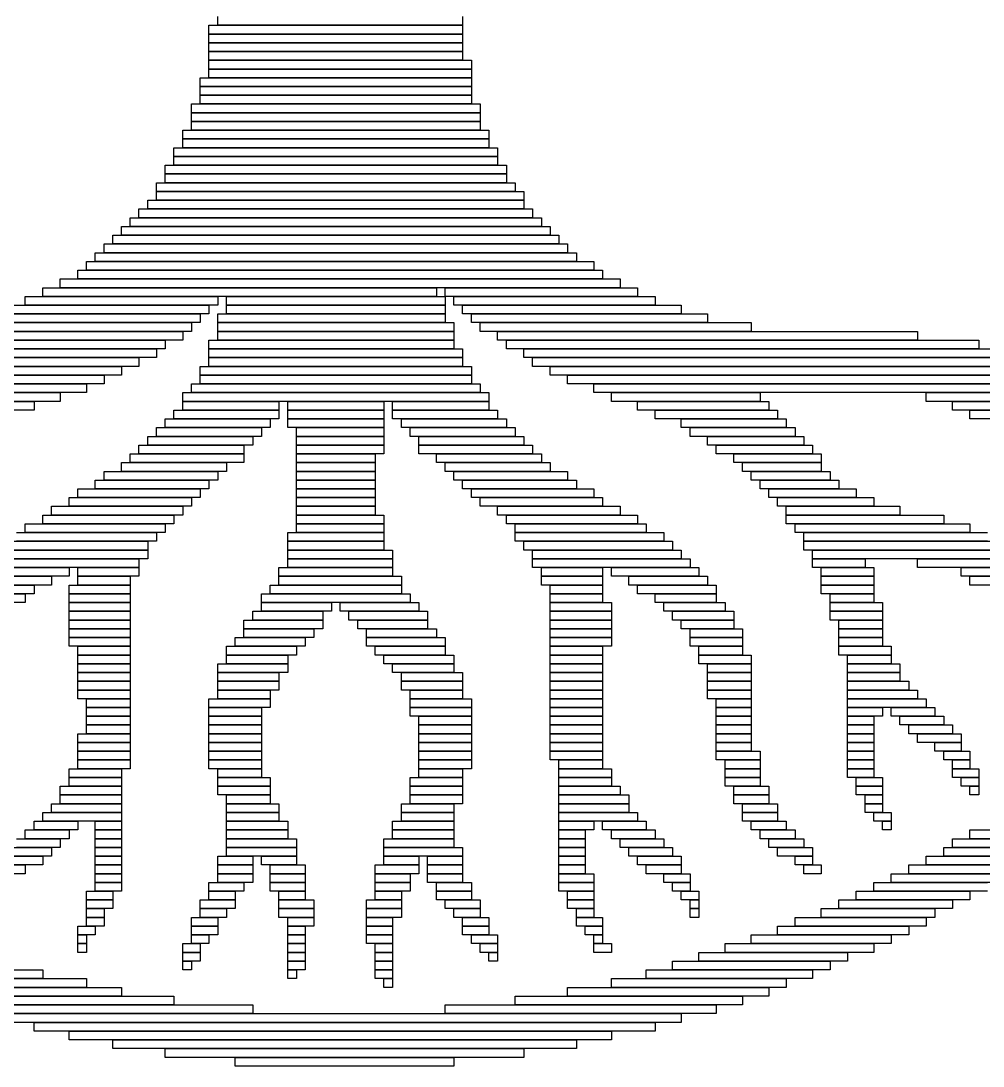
# Model space of a CAD drawing. Extents: x 28 to 995, y 169 to 891.
# Drawn here: x 474.5 to 584.5, y 172 to 291.5 of the extents above; entities that cross this region are included whole.
import ezdxf

# ---------------------------------------------------------------- set-up
doc = ezdxf.new("R2010")
doc.units = 0

msp = doc.modelspace()

# ---------------------------------------------------------------- linework, layer by layer
for p, q in [((497, 291), (497, 292)), ((525, 292), (525, 291)), ((496, 291), (525, 291)), ((496, 290), (496, 291)), ((525, 291), (497, 291)), ((525, 291), (525, 290)), ((525, 290), (496, 290)), ((496, 290), (525, 290)), ((496, 289), (496, 290)), ((525, 290), (525, 289)), ((525, 289), (496, 289)), ((496, 289), (525, 289)), ((496, 288), (496, 289)), ((525, 288), (496, 288)), ((496, 288), (525, 288)), ((496, 287), (496, 288)), ((525, 289), (525, 288)), ((525, 288), (525, 287)), ((525, 287), (496, 287)), ((496, 287), (526, 287)), ((496, 286), (496, 287)), ((526, 287), (526, 286)), ((526, 286), (496, 286)), ((496, 286), (526, 286)), ((496, 285), (496, 286)), ((526, 286), (526, 285)), ((495, 285), (526, 285)), ((495, 284), (495, 285)), ((526, 285), (496, 285)), ((526, 285), (526, 284)), ((526, 284), (495, 284)), ((495, 284), (526, 284)), ((495, 283), (495, 284)), ((526, 284), (526, 283)), ((526, 283), (495, 283)), ((495, 283), (526, 283)), ((495, 282), (495, 283)), ((526, 283), (526, 282)), ((494, 282), (527, 282)), ((494, 281), (494, 282)), ((527, 281), (494, 281)), ((494, 281), (527, 281)), ((494, 280), (494, 281)), ((526, 282), (495, 282)), ((527, 282), (527, 281)), ((527, 281), (527, 280)), ((527, 280), (494, 280)), ((494, 280), (527, 280)), ((494, 279), (494, 280)), ((527, 280), (527, 279)), ((493, 279), (528, 279)), ((493, 278), (493, 279)), ((527, 279), (494, 279)), ((528, 279), (528, 278)), ((528, 278), (493, 278)), ((493, 278), (528, 278)), ((493, 277), (493, 278)), ((528, 278), (528, 277)), ((492, 277), (529, 277)), ((492, 276), (492, 277)), ((528, 277), (493, 277)), ((529, 277), (529, 276)), ((491, 275), (530, 275)), ((491, 274), (491, 275)), ((529, 276), (492, 276)), ((492, 276), (529, 276)), ((492, 275), (492, 276)), ((529, 275), (492, 275)), ((529, 276), (529, 275)), ((530, 275), (530, 274)), ((530, 274), (491, 274)), ((491, 274), (530, 274)), ((491, 273), (491, 274)), ((530, 274), (530, 273)), ((490, 273), (531, 273)), ((490, 272), (490, 273)), ((530, 273), (491, 273)), ((531, 273), (531, 272)), ((531, 272), (490, 272)), ((490, 272), (532, 272)), ((490, 271), (490, 272)), ((532, 272), (532, 271)), ((489, 271), (532, 271)), ((489, 270), (489, 271)), ((532, 271), (490, 271)), ((532, 271), (532, 270)), ((487, 269), (534, 269)), ((487, 268), (487, 269)), ((488, 270), (533, 270)), ((488, 269), (488, 270)), ((533, 269), (488, 269)), ((532, 270), (489, 270)), ((533, 270), (533, 269)), ((534, 269), (534, 268)), ((486, 268), (535, 268)), ((486, 267), (486, 268)), ((534, 268), (487, 268)), ((535, 268), (535, 267)), ((485, 267), (536, 267)), ((485, 266), (485, 267)), ((535, 267), (486, 267)), ((536, 267), (536, 266)), ((484, 266), (537, 266)), ((484, 265), (484, 266)), ((536, 266), (485, 266)), ((537, 266), (537, 265)), ((483, 265), (538, 265)), ((483, 264), (483, 265)), ((537, 265), (484, 265)), ((538, 265), (538, 264)), ((481, 263), (541, 263)), ((481, 262), (481, 263)), ((482, 264), (540, 264)), ((482, 263), (482, 264)), ((540, 263), (482, 263)), ((538, 264), (483, 264)), ((540, 264), (540, 263)), ((541, 263), (541, 262)), ((479, 262), (543, 262)), ((479, 261), (479, 262)), ((541, 262), (481, 262)), ((543, 262), (543, 261)), ((477, 261), (522, 261)), ((477, 260), (477, 261)), ((543, 261), (479, 261)), ((522, 261), (522, 260)), ((523, 261), (545, 261)), ((523, 260), (523, 261)), ((545, 261), (545, 260)), ((475, 260), (497, 260)), ((475, 259), (475, 260)), ((522, 260), (477, 260)), ((497, 260), (497, 259)), ((498, 260), (523, 260)), ((498, 259), (498, 260)), ((545, 260), (523, 260)), ((523, 260), (523, 259)), ((524, 260), (547, 260)), ((524, 259), (524, 260)), ((547, 260), (547, 259)), ((473, 259), (496, 259)), ((497, 259), (475, 259)), ((496, 259), (496, 258)), ((523, 259), (498, 259)), ((498, 259), (523, 259)), ((498, 258), (498, 259)), ((523, 259), (523, 258)), ((547, 259), (524, 259)), ((525, 259), (550, 259)), ((525, 258), (525, 259)), ((550, 259), (550, 258)), ((465, 257), (494, 257)), ((470, 258), (495, 258)), ((495, 257), (470, 257)), ((496, 258), (473, 258)), ((494, 257), (494, 256)), ((495, 258), (495, 257)), ((497, 258), (523, 258)), ((497, 257), (497, 258)), ((523, 257), (497, 257)), ((497, 257), (524, 257)), ((497, 256), (497, 257)), ((523, 258), (498, 258)), ((523, 258), (523, 257)), ((524, 257), (524, 256)), ((550, 258), (525, 258)), ((526, 258), (553, 258)), ((526, 257), (526, 258)), ((553, 257), (526, 257)), ((527, 257), (558, 257)), ((527, 256), (527, 257)), ((553, 258), (553, 257)), ((558, 257), (558, 256)), ((445, 256), (493, 256)), ((494, 256), (465, 256)), ((493, 256), (493, 255)), ((524, 256), (497, 256)), ((497, 256), (524, 256)), ((497, 255), (497, 256)), ((524, 256), (524, 255)), ((558, 256), (527, 256)), ((529, 256), (577, 256)), ((529, 255), (529, 256)), ((577, 256), (577, 255)), ((439, 255), (491, 255)), ((493, 255), (445, 255)), ((491, 255), (491, 254)), ((496, 255), (524, 255)), ((496, 254), (496, 255)), ((524, 255), (497, 255)), ((524, 255), (524, 254)), ((577, 255), (529, 255)), ((530, 255), (584, 255)), ((530, 254), (530, 255)), ((584, 255), (584, 254)), ((423, 254), (490, 254)), ((491, 254), (439, 254)), ((490, 254), (490, 253)), ((524, 254), (496, 254)), ((496, 254), (525, 254)), ((496, 253), (496, 254)), ((525, 254), (525, 253)), ((584, 254), (530, 254)), ((532, 254), (598, 254)), ((532, 253), (532, 254)), ((418, 253), (488, 253)), ((490, 253), (423, 253)), ((488, 253), (488, 252)), ((525, 253), (496, 253)), ((496, 253), (525, 253)), ((496, 252), (496, 253)), ((525, 253), (525, 252)), ((598, 253), (532, 253)), ((533, 253), (603, 253)), ((533, 252), (533, 253)), ((413, 251), (484, 251)), ((415, 252), (486, 252)), ((486, 251), (415, 251)), ((488, 252), (418, 252)), ((484, 251), (484, 250)), ((486, 252), (486, 251)), ((495, 252), (526, 252)), ((495, 251), (495, 252)), ((526, 251), (495, 251)), ((495, 251), (526, 251)), ((495, 250), (495, 251)), ((525, 252), (496, 252)), ((526, 252), (526, 251)), ((526, 251), (526, 250)), ((603, 252), (533, 252)), ((535, 252), (606, 252)), ((535, 251), (535, 252)), ((606, 251), (535, 251)), ((537, 251), (609, 251)), ((537, 250), (537, 251)), ((411, 250), (482, 250)), ((484, 250), (413, 250)), ((482, 250), (482, 249)), ((494, 250), (527, 250)), ((494, 249), (494, 250)), ((526, 250), (495, 250)), ((527, 250), (527, 249)), ((609, 250), (537, 250)), ((540, 250), (611, 250)), ((540, 249), (540, 250)), ((482, 249), (411, 249)), ((459, 249), (479, 249)), ((479, 249), (479, 248)), ((493, 249), (528, 249)), ((493, 248), (493, 249)), ((527, 249), (494, 249)), ((528, 249), (528, 248)), ((611, 249), (540, 249)), ((542, 249), (559, 249)), ((542, 248), (542, 249)), ((559, 249), (559, 248)), ((578, 249), (590, 249)), ((578, 248), (578, 249)), ((479, 248), (459, 248)), ((462, 248), (476, 248)), ((476, 248), (476, 247)), ((528, 248), (493, 248)), ((493, 248), (504, 248)), ((493, 247), (493, 248)), ((504, 248), (504, 247)), ((505, 248), (516, 248)), ((505, 247), (505, 248)), ((516, 248), (516, 247)), ((517, 248), (528, 248)), ((517, 247), (517, 248)), ((528, 248), (528, 247)), ((559, 248), (542, 248)), ((545, 248), (560, 248)), ((545, 247), (545, 248)), ((560, 248), (560, 247)), ((590, 248), (578, 248)), ((581, 248), (591, 248)), ((581, 247), (581, 248)), ((476, 247), (462, 247)), ((492, 247), (504, 247)), ((492, 246), (492, 247)), ((504, 247), (493, 247)), ((504, 247), (504, 246)), ((516, 247), (505, 247)), ((505, 247), (516, 247)), ((505, 246), (505, 247)), ((516, 247), (516, 246)), ((528, 247), (517, 247)), ((517, 247), (529, 247)), ((517, 246), (517, 247)), ((529, 247), (529, 246)), ((560, 247), (545, 247)), ((547, 247), (561, 247)), ((547, 246), (547, 247)), ((561, 247), (561, 246)), ((591, 247), (581, 247)), ((583, 247), (592, 247)), ((583, 246), (583, 247)), ((490, 245), (502, 245)), ((490, 244), (490, 245)), ((491, 246), (503, 246)), ((491, 245), (491, 246)), ((503, 245), (491, 245)), ((504, 246), (492, 246)), ((502, 245), (502, 244)), ((503, 246), (503, 245)), ((516, 246), (505, 246)), ((505, 246), (516, 246)), ((505, 245), (505, 246)), ((516, 245), (505, 245)), ((506, 245), (516, 245)), ((506, 244), (506, 245)), ((516, 246), (516, 245)), ((516, 245), (516, 244)), ((529, 246), (517, 246)), ((518, 246), (530, 246)), ((518, 245), (518, 246)), ((530, 245), (518, 245)), ((519, 245), (531, 245)), ((519, 244), (519, 245)), ((530, 246), (530, 245)), ((531, 245), (531, 244)), ((561, 246), (547, 246)), ((550, 246), (562, 246)), ((550, 245), (550, 246)), ((562, 245), (550, 245)), ((551, 245), (563, 245)), ((551, 244), (551, 245)), ((562, 246), (562, 245)), ((563, 245), (563, 244)), ((592, 246), (583, 246)), ((489, 244), (501, 244)), ((489, 243), (489, 244)), ((502, 244), (490, 244)), ((501, 244), (501, 243)), ((516, 244), (506, 244)), ((506, 244), (516, 244)), ((506, 243), (506, 244)), ((516, 244), (516, 243)), ((531, 244), (519, 244)), ((520, 244), (532, 244)), ((520, 243), (520, 244)), ((532, 244), (532, 243)), ((563, 244), (551, 244)), ((553, 244), (564, 244)), ((553, 243), (553, 244)), ((564, 244), (564, 243)), ((488, 243), (500, 243)), ((488, 242), (488, 243)), ((501, 243), (489, 243)), ((500, 243), (500, 242)), ((516, 243), (506, 243)), ((506, 243), (516, 243)), ((506, 242), (506, 243)), ((516, 243), (516, 242)), ((532, 243), (520, 243)), ((520, 243), (533, 243)), ((520, 242), (520, 243)), ((533, 243), (533, 242)), ((564, 243), (553, 243)), ((554, 243), (565, 243)), ((554, 242), (554, 243)), ((565, 243), (565, 242)), ((487, 242), (500, 242)), ((487, 241), (487, 242)), ((500, 242), (488, 242)), ((500, 242), (500, 241)), ((516, 242), (506, 242)), ((506, 242), (515, 242)), ((506, 241), (506, 242)), ((515, 242), (515, 241)), ((533, 242), (520, 242)), ((522, 242), (534, 242)), ((522, 241), (522, 242)), ((534, 242), (534, 241)), ((565, 242), (554, 242)), ((556, 242), (566, 242)), ((556, 241), (556, 242)), ((566, 242), (566, 241)), ((486, 241), (498, 241)), ((486, 240), (486, 241)), ((500, 241), (487, 241)), ((498, 241), (498, 240)), ((515, 241), (506, 241)), ((506, 241), (515, 241)), ((506, 240), (506, 241)), ((515, 241), (515, 240)), ((534, 241), (522, 241)), ((523, 241), (535, 241)), ((523, 240), (523, 241)), ((535, 241), (535, 240)), ((566, 241), (556, 241)), ((557, 241), (566, 241)), ((557, 240), (557, 241)), ((566, 241), (566, 240)), ((483, 239), (496, 239)), ((483, 238), (483, 239)), ((484, 240), (497, 240)), ((484, 239), (484, 240)), ((497, 239), (484, 239)), ((498, 240), (486, 240)), ((496, 239), (496, 238)), ((497, 240), (497, 239)), ((515, 240), (506, 240)), ((506, 240), (515, 240)), ((506, 239), (506, 240)), ((515, 239), (506, 239)), ((506, 239), (515, 239)), ((506, 238), (506, 239)), ((515, 240), (515, 239)), ((515, 239), (515, 238)), ((535, 240), (523, 240)), ((524, 240), (537, 240)), ((524, 239), (524, 240)), ((537, 239), (524, 239)), ((525, 239), (538, 239)), ((525, 238), (525, 239)), ((537, 240), (537, 239)), ((538, 239), (538, 238)), ((566, 240), (557, 240)), ((558, 240), (567, 240)), ((558, 239), (558, 240)), ((567, 239), (558, 239)), ((559, 239), (568, 239)), ((559, 238), (559, 239)), ((567, 240), (567, 239)), ((568, 239), (568, 238)), ((481, 238), (495, 238)), ((481, 237), (481, 238)), ((496, 238), (483, 238)), ((495, 238), (495, 237)), ((515, 238), (506, 238)), ((506, 238), (515, 238)), ((506, 237), (506, 238)), ((515, 238), (515, 237)), ((538, 238), (525, 238)), ((526, 238), (540, 238)), ((526, 237), (526, 238)), ((540, 238), (540, 237)), ((568, 238), (559, 238)), ((560, 238), (570, 238)), ((560, 237), (560, 238)), ((570, 238), (570, 237)), ((480, 237), (494, 237)), ((480, 236), (480, 237)), ((495, 237), (481, 237)), ((494, 237), (494, 236)), ((515, 237), (506, 237)), ((506, 237), (515, 237)), ((506, 236), (506, 237)), ((515, 237), (515, 236)), ((540, 237), (526, 237)), ((527, 237), (541, 237)), ((527, 236), (527, 237)), ((541, 237), (541, 236)), ((570, 237), (560, 237)), ((561, 237), (572, 237)), ((561, 236), (561, 237)), ((572, 237), (572, 236)), ((478, 236), (493, 236)), ((478, 235), (478, 236)), ((494, 236), (480, 236)), ((493, 236), (493, 235)), ((515, 236), (506, 236)), ((506, 236), (515, 236)), ((506, 235), (506, 236)), ((515, 236), (515, 235)), ((541, 236), (527, 236)), ((529, 236), (543, 236)), ((529, 235), (529, 236)), ((543, 236), (543, 235)), ((572, 236), (561, 236)), ((562, 236), (575, 236)), ((562, 235), (562, 236)), ((575, 236), (575, 235)), ((477, 235), (492, 235)), ((477, 234), (477, 235)), ((493, 235), (478, 235)), ((492, 235), (492, 234)), ((515, 235), (506, 235)), ((506, 235), (516, 235)), ((506, 234), (506, 235)), ((516, 235), (516, 234)), ((543, 235), (529, 235)), ((530, 235), (545, 235)), ((530, 234), (530, 235)), ((545, 235), (545, 234)), ((575, 235), (562, 235)), ((562, 235), (580, 235)), ((562, 234), (562, 235)), ((580, 235), (580, 234)), ((475, 234), (491, 234)), ((475, 233), (475, 234)), ((492, 234), (477, 234)), ((491, 234), (491, 233)), ((516, 234), (506, 234)), ((506, 234), (516, 234)), ((506, 233), (506, 234)), ((516, 234), (516, 233)), ((545, 234), (530, 234)), ((531, 234), (546, 234)), ((531, 233), (531, 234)), ((546, 234), (546, 233)), ((580, 234), (562, 234)), ((563, 234), (583, 234)), ((563, 233), (563, 234)), ((583, 234), (583, 233)), ((473, 232), (489, 232)), ((474, 233), (490, 233)), ((490, 232), (474, 232)), ((491, 233), (475, 233)), ((489, 232), (489, 231)), ((490, 233), (490, 232)), ((505, 233), (516, 233)), ((505, 232), (505, 233)), ((516, 232), (505, 232)), ((505, 232), (516, 232)), ((505, 231), (505, 232)), ((516, 233), (506, 233)), ((516, 233), (516, 232)), ((516, 232), (516, 231)), ((546, 233), (531, 233)), ((531, 233), (548, 233)), ((531, 232), (531, 233)), ((548, 232), (531, 232)), ((532, 232), (549, 232)), ((532, 231), (532, 232)), ((548, 233), (548, 232)), ((549, 232), (549, 231)), ((583, 233), (563, 233)), ((564, 233), (585, 233)), ((564, 232), (564, 233)), ((585, 232), (564, 232)), ((564, 232), (587, 232)), ((564, 231), (564, 232)), ((472, 231), (489, 231)), ((489, 231), (473, 231)), ((489, 231), (489, 230)), ((516, 231), (505, 231)), ((505, 231), (517, 231)), ((505, 230), (505, 231)), ((517, 231), (517, 230)), ((549, 231), (532, 231)), ((533, 231), (550, 231)), ((533, 230), (533, 231)), ((550, 231), (550, 230)), ((587, 231), (564, 231)), ((565, 231), (589, 231)), ((565, 230), (565, 231)), ((470, 230), (488, 230)), ((489, 230), (472, 230)), ((488, 230), (488, 229)), ((517, 230), (505, 230)), ((505, 230), (517, 230)), ((505, 229), (505, 230)), ((517, 230), (517, 229)), ((550, 230), (533, 230)), ((533, 230), (551, 230)), ((533, 229), (533, 230)), ((551, 230), (551, 229)), ((589, 230), (565, 230)), ((565, 230), (571, 230)), ((565, 229), (565, 230)), ((571, 230), (571, 229)), ((577, 230), (590, 230)), ((577, 229), (577, 230)), ((488, 229), (470, 229)), ((470, 229), (480, 229)), ((480, 229), (480, 228)), ((481, 229), (488, 229)), ((481, 228), (481, 229)), ((488, 229), (488, 228)), ((504, 229), (517, 229)), ((504, 228), (504, 229)), ((517, 229), (505, 229)), ((517, 229), (517, 228)), ((551, 229), (533, 229)), ((534, 229), (541, 229)), ((534, 228), (534, 229)), ((541, 229), (541, 228)), ((542, 229), (552, 229)), ((542, 228), (542, 229)), ((552, 229), (552, 228)), ((571, 229), (565, 229)), ((566, 229), (572, 229)), ((566, 228), (566, 229)), ((572, 229), (572, 228)), ((590, 229), (577, 229)), ((582, 229), (592, 229)), ((582, 228), (582, 229)), ((469, 228), (478, 228)), ((480, 228), (470, 228)), ((478, 228), (478, 227)), ((488, 228), (481, 228)), ((481, 228), (487, 228)), ((481, 227), (481, 228)), ((487, 228), (487, 227)), ((517, 228), (504, 228)), ((504, 228), (518, 228)), ((504, 227), (504, 228)), ((518, 228), (518, 227)), ((541, 228), (534, 228)), ((534, 228), (541, 228)), ((534, 227), (534, 228)), ((541, 228), (541, 227)), ((552, 228), (542, 228)), ((544, 228), (553, 228)), ((544, 227), (544, 228)), ((553, 228), (553, 227)), ((572, 228), (566, 228)), ((566, 228), (572, 228)), ((566, 227), (566, 228)), ((572, 228), (572, 227)), ((592, 228), (582, 228)), ((583, 228), (593, 228)), ((583, 227), (583, 228)), ((467, 226), (475, 226)), ((468, 227), (476, 227)), ((476, 226), (468, 226)), ((478, 227), (469, 227)), ((475, 226), (475, 225)), ((476, 227), (476, 226)), ((480, 227), (487, 227)), ((480, 226), (480, 227)), ((487, 226), (480, 226)), ((480, 226), (487, 226)), ((480, 225), (480, 226)), ((487, 227), (481, 227)), ((487, 227), (487, 226)), ((487, 226), (487, 225)), ((502, 226), (519, 226)), ((502, 225), (502, 226)), ((503, 227), (518, 227)), ((503, 226), (503, 227)), ((518, 226), (503, 226)), ((518, 227), (504, 227)), ((518, 227), (518, 226)), ((519, 226), (519, 225)), ((541, 227), (534, 227)), ((535, 227), (541, 227)), ((535, 226), (535, 227)), ((541, 226), (535, 226)), ((535, 226), (541, 226)), ((535, 225), (535, 226)), ((541, 227), (541, 226)), ((541, 226), (541, 225)), ((553, 227), (544, 227)), ((545, 227), (554, 227)), ((545, 226), (545, 227)), ((554, 226), (545, 226)), ((547, 226), (554, 226)), ((547, 225), (547, 226)), ((554, 227), (554, 226)), ((554, 226), (554, 225)), ((572, 227), (566, 227)), ((566, 227), (572, 227)), ((566, 226), (566, 227)), ((572, 226), (566, 226)), ((567, 226), (572, 226)), ((567, 225), (567, 226)), ((572, 227), (572, 226)), ((572, 226), (572, 225)), ((593, 227), (583, 227)), ((475, 225), (467, 225)), ((487, 225), (480, 225)), ((480, 225), (487, 225)), ((480, 224), (480, 225)), ((487, 225), (487, 224)), ((519, 225), (502, 225)), ((502, 225), (510, 225)), ((502, 224), (502, 225)), ((510, 225), (510, 224)), ((511, 225), (520, 225)), ((511, 224), (511, 225)), ((520, 225), (520, 224)), ((541, 225), (535, 225)), ((535, 225), (542, 225)), ((535, 224), (535, 225)), ((542, 225), (542, 224)), ((554, 225), (547, 225)), ((548, 225), (555, 225)), ((548, 224), (548, 225)), ((555, 225), (555, 224)), ((572, 225), (567, 225)), ((567, 225), (573, 225)), ((567, 224), (567, 225)), ((573, 225), (573, 224)), ((487, 224), (480, 224)), ((480, 224), (487, 224)), ((480, 223), (480, 224)), ((487, 224), (487, 223)), ((501, 224), (509, 224)), ((501, 223), (501, 224)), ((510, 224), (502, 224)), ((509, 224), (509, 223)), ((520, 224), (511, 224)), ((512, 224), (521, 224)), ((512, 223), (512, 224)), ((521, 224), (521, 223)), ((542, 224), (535, 224)), ((535, 224), (542, 224)), ((535, 223), (535, 224)), ((542, 224), (542, 223)), ((555, 224), (548, 224)), ((549, 224), (556, 224)), ((549, 223), (549, 224)), ((556, 224), (556, 223)), ((573, 224), (567, 224)), ((567, 224), (573, 224)), ((567, 223), (567, 224)), ((573, 224), (573, 223)), ((487, 223), (480, 223)), ((480, 223), (487, 223)), ((480, 222), (480, 223)), ((487, 223), (487, 222)), ((500, 223), (509, 223)), ((500, 222), (500, 223)), ((509, 223), (501, 223)), ((509, 223), (509, 222)), ((521, 223), (512, 223)), ((513, 223), (521, 223)), ((513, 222), (513, 223)), ((521, 223), (521, 222)), ((542, 223), (535, 223)), ((535, 223), (542, 223)), ((535, 222), (535, 223)), ((542, 223), (542, 222)), ((556, 223), (549, 223)), ((550, 223), (556, 223)), ((550, 222), (550, 223)), ((556, 223), (556, 222)), ((573, 223), (567, 223)), ((568, 223), (573, 223)), ((568, 222), (568, 223)), ((573, 223), (573, 222)), ((487, 222), (480, 222)), ((480, 222), (487, 222)), ((480, 221), (480, 222)), ((487, 222), (487, 221)), ((509, 222), (500, 222)), ((500, 222), (508, 222)), ((500, 221), (500, 222)), ((508, 222), (508, 221)), ((521, 222), (513, 222)), ((514, 222), (522, 222)), ((514, 221), (514, 222)), ((522, 222), (522, 221)), ((542, 222), (535, 222)), ((535, 222), (542, 222)), ((535, 221), (535, 222)), ((542, 222), (542, 221)), ((556, 222), (550, 222)), ((551, 222), (557, 222)), ((551, 221), (551, 222)), ((557, 222), (557, 221)), ((573, 222), (568, 222)), ((568, 222), (573, 222)), ((568, 221), (568, 222)), ((573, 222), (573, 221)), ((487, 221), (480, 221)), ((480, 221), (487, 221)), ((480, 220), (480, 221)), ((487, 220), (480, 220)), ((481, 220), (487, 220)), ((481, 219), (481, 220)), ((487, 221), (487, 220)), ((487, 220), (487, 219)), ((498, 220), (506, 220)), ((498, 219), (498, 220)), ((499, 221), (507, 221)), ((499, 220), (499, 221)), ((507, 220), (499, 220)), ((508, 221), (500, 221)), ((506, 220), (506, 219)), ((507, 221), (507, 220)), ((522, 221), (514, 221)), ((514, 221), (523, 221)), ((514, 220), (514, 221)), ((523, 220), (514, 220)), ((515, 220), (523, 220)), ((515, 219), (515, 220)), ((523, 221), (523, 220)), ((523, 220), (523, 219)), ((542, 221), (535, 221)), ((535, 221), (542, 221)), ((535, 220), (535, 221)), ((542, 220), (535, 220)), ((535, 220), (541, 220)), ((535, 219), (535, 220)), ((541, 220), (541, 219)), ((542, 221), (542, 220)), ((557, 221), (551, 221)), ((551, 221), (557, 221)), ((551, 220), (551, 221)), ((557, 220), (551, 220)), ((552, 220), (557, 220)), ((552, 219), (552, 220)), ((557, 221), (557, 220)), ((557, 220), (557, 219)), ((573, 221), (568, 221)), ((568, 221), (573, 221)), ((568, 220), (568, 221)), ((573, 220), (568, 220)), ((568, 220), (574, 220)), ((568, 219), (568, 220)), ((573, 221), (573, 220)), ((574, 220), (574, 219)), ((487, 219), (481, 219)), ((481, 219), (487, 219)), ((481, 218), (481, 219)), ((487, 219), (487, 218)), ((506, 219), (498, 219)), ((498, 219), (505, 219)), ((498, 218), (498, 219)), ((505, 219), (505, 218)), ((523, 219), (515, 219)), ((516, 219), (524, 219)), ((516, 218), (516, 219)), ((524, 219), (524, 218)), ((541, 219), (535, 219)), ((535, 219), (541, 219)), ((535, 218), (535, 219)), ((541, 219), (541, 218)), ((557, 219), (552, 219)), ((552, 219), (558, 219)), ((552, 218), (552, 219)), ((558, 219), (558, 218)), ((574, 219), (568, 219)), ((569, 219), (574, 219)), ((569, 218), (569, 219)), ((574, 219), (574, 218)), ((487, 218), (481, 218)), ((481, 218), (487, 218)), ((481, 217), (481, 218)), ((487, 218), (487, 217)), ((497, 218), (505, 218)), ((497, 217), (497, 218)), ((505, 218), (498, 218)), ((505, 218), (505, 217)), ((524, 218), (516, 218)), ((517, 218), (524, 218)), ((517, 217), (517, 218)), ((524, 218), (524, 217)), ((541, 218), (535, 218)), ((535, 218), (541, 218)), ((535, 217), (535, 218)), ((541, 218), (541, 217)), ((558, 218), (552, 218)), ((553, 218), (558, 218)), ((553, 217), (553, 218)), ((558, 218), (558, 217)), ((574, 218), (569, 218)), ((569, 218), (575, 218)), ((569, 217), (569, 218)), ((575, 218), (575, 217)), ((487, 217), (481, 217)), ((481, 217), (487, 217)), ((481, 216), (481, 217)), ((487, 217), (487, 216)), ((505, 217), (497, 217)), ((497, 217), (504, 217)), ((497, 216), (497, 217)), ((504, 217), (504, 216)), ((524, 217), (517, 217)), ((518, 217), (525, 217)), ((518, 216), (518, 217)), ((525, 217), (525, 216)), ((541, 217), (535, 217)), ((535, 217), (541, 217)), ((535, 216), (535, 217)), ((541, 217), (541, 216)), ((558, 217), (553, 217)), ((553, 217), (558, 217)), ((553, 216), (553, 217)), ((558, 217), (558, 216)), ((575, 217), (569, 217)), ((569, 217), (575, 217)), ((569, 216), (569, 217)), ((575, 217), (575, 216)), ((487, 216), (481, 216)), ((481, 216), (487, 216)), ((481, 215), (481, 216)), ((487, 216), (487, 215)), ((504, 216), (497, 216)), ((497, 216), (504, 216)), ((497, 215), (497, 216)), ((504, 216), (504, 215)), ((525, 216), (518, 216)), ((518, 216), (525, 216)), ((518, 215), (518, 216)), ((525, 216), (525, 215)), ((541, 216), (535, 216)), ((535, 216), (541, 216)), ((535, 215), (535, 216)), ((541, 216), (541, 215)), ((558, 216), (553, 216)), ((553, 216), (558, 216)), ((553, 215), (553, 216)), ((558, 216), (558, 215)), ((575, 216), (569, 216)), ((569, 216), (576, 216)), ((569, 215), (569, 216)), ((576, 216), (576, 215)), ((487, 215), (481, 215)), ((481, 215), (487, 215)), ((481, 214), (481, 215)), ((487, 214), (481, 214)), ((482, 214), (487, 214)), ((482, 213), (482, 214)), ((487, 215), (487, 214)), ((487, 214), (487, 213)), ((496, 214), (503, 214)), ((496, 213), (496, 214)), ((504, 215), (497, 215)), ((497, 215), (503, 215)), ((497, 214), (497, 215)), ((503, 214), (497, 214)), ((503, 215), (503, 214)), ((503, 214), (503, 213)), ((525, 215), (518, 215)), ((519, 215), (525, 215)), ((519, 214), (519, 215)), ((525, 214), (519, 214)), ((519, 214), (526, 214)), ((519, 213), (519, 214)), ((525, 215), (525, 214)), ((526, 214), (526, 213)), ((541, 215), (535, 215)), ((535, 215), (541, 215)), ((535, 214), (535, 215)), ((541, 214), (535, 214)), ((535, 214), (541, 214)), ((535, 213), (535, 214)), ((541, 215), (541, 214)), ((541, 214), (541, 213)), ((558, 215), (553, 215)), ((553, 215), (558, 215)), ((553, 214), (553, 215)), ((558, 214), (553, 214)), ((554, 214), (558, 214)), ((554, 213), (554, 214)), ((558, 215), (558, 214)), ((558, 214), (558, 213)), ((576, 215), (569, 215)), ((569, 215), (577, 215)), ((569, 214), (569, 215)), ((577, 214), (569, 214)), ((569, 214), (578, 214)), ((569, 213), (569, 214)), ((577, 215), (577, 214)), ((578, 214), (578, 213)), ((487, 213), (482, 213)), ((482, 213), (487, 213)), ((482, 212), (482, 213)), ((487, 213), (487, 212)), ((503, 213), (496, 213)), ((496, 213), (502, 213)), ((496, 212), (496, 213)), ((502, 213), (502, 212)), ((526, 213), (519, 213)), ((519, 213), (526, 213)), ((519, 212), (519, 213)), ((526, 213), (526, 212)), ((541, 213), (535, 213)), ((535, 213), (541, 213)), ((535, 212), (535, 213)), ((541, 213), (541, 212)), ((558, 213), (554, 213)), ((554, 213), (558, 213)), ((554, 212), (554, 213)), ((558, 213), (558, 212)), ((578, 213), (569, 213)), ((569, 213), (573, 213)), ((569, 212), (569, 213)), ((573, 213), (573, 212)), ((574, 213), (579, 213)), ((574, 212), (574, 213)), ((579, 213), (579, 212)), ((487, 212), (482, 212)), ((482, 212), (487, 212)), ((482, 211), (482, 212)), ((487, 212), (487, 211)), ((502, 212), (496, 212)), ((496, 212), (502, 212)), ((496, 211), (496, 212)), ((502, 212), (502, 211)), ((526, 212), (519, 212)), ((520, 212), (526, 212)), ((520, 211), (520, 212)), ((526, 212), (526, 211)), ((541, 212), (535, 212)), ((535, 212), (541, 212)), ((535, 211), (535, 212)), ((541, 212), (541, 211)), ((558, 212), (554, 212)), ((554, 212), (558, 212)), ((554, 211), (554, 212)), ((558, 212), (558, 211)), ((573, 212), (569, 212)), ((569, 212), (572, 212)), ((569, 211), (569, 212)), ((572, 212), (572, 211)), ((579, 212), (574, 212)), ((575, 212), (580, 212)), ((575, 211), (575, 212)), ((580, 212), (580, 211)), ((487, 211), (482, 211)), ((482, 211), (487, 211)), ((482, 210), (482, 211)), ((487, 211), (487, 210)), ((502, 211), (496, 211)), ((496, 211), (502, 211)), ((496, 210), (496, 211)), ((502, 211), (502, 210)), ((526, 211), (520, 211)), ((520, 211), (526, 211)), ((520, 210), (520, 211)), ((526, 211), (526, 210)), ((541, 211), (535, 211)), ((535, 211), (541, 211)), ((535, 210), (535, 211)), ((541, 211), (541, 210)), ((558, 211), (554, 211)), ((554, 211), (558, 211)), ((554, 210), (554, 211)), ((558, 211), (558, 210)), ((572, 211), (569, 211)), ((569, 211), (572, 211)), ((569, 210), (569, 211)), ((572, 211), (572, 210)), ((580, 211), (575, 211)), ((576, 211), (581, 211)), ((576, 210), (576, 211)), ((581, 211), (581, 210)), ((481, 210), (487, 210)), ((481, 209), (481, 210)), ((487, 210), (482, 210)), ((487, 210), (487, 209)), ((502, 210), (496, 210)), ((496, 210), (502, 210)), ((496, 209), (496, 210)), ((502, 210), (502, 209)), ((526, 210), (520, 210)), ((520, 210), (526, 210)), ((520, 209), (520, 210)), ((526, 210), (526, 209)), ((541, 210), (535, 210)), ((535, 210), (541, 210)), ((535, 209), (535, 210)), ((541, 210), (541, 209)), ((558, 210), (554, 210)), ((554, 210), (558, 210)), ((554, 209), (554, 210)), ((558, 210), (558, 209)), ((572, 210), (569, 210)), ((569, 210), (572, 210)), ((569, 209), (569, 210)), ((572, 210), (572, 209)), ((581, 210), (576, 210)), ((577, 210), (582, 210)), ((577, 209), (577, 210)), ((582, 210), (582, 209)), ((487, 209), (481, 209)), ((481, 209), (487, 209)), ((481, 208), (481, 209)), ((487, 208), (481, 208)), ((481, 208), (487, 208)), ((481, 207), (481, 208)), ((487, 209), (487, 208)), ((487, 208), (487, 207)), ((502, 209), (496, 209)), ((496, 209), (502, 209)), ((496, 208), (496, 209)), ((502, 208), (496, 208)), ((496, 208), (502, 208)), ((496, 207), (496, 208)), ((502, 209), (502, 208)), ((502, 208), (502, 207)), ((526, 209), (520, 209)), ((520, 209), (526, 209)), ((520, 208), (520, 209)), ((526, 208), (520, 208)), ((520, 208), (526, 208)), ((520, 207), (520, 208)), ((526, 209), (526, 208)), ((526, 208), (526, 207)), ((541, 209), (535, 209)), ((535, 209), (541, 209)), ((535, 208), (535, 209)), ((541, 208), (535, 208)), ((535, 208), (541, 208)), ((535, 207), (535, 208)), ((541, 209), (541, 208)), ((541, 208), (541, 207)), ((558, 209), (554, 209)), ((554, 209), (558, 209)), ((554, 208), (554, 209)), ((558, 208), (554, 208)), ((554, 208), (559, 208)), ((554, 207), (554, 208)), ((558, 209), (558, 208)), ((559, 208), (559, 207)), ((572, 209), (569, 209)), ((569, 209), (572, 209)), ((569, 208), (569, 209)), ((572, 208), (569, 208)), ((569, 208), (572, 208)), ((569, 207), (569, 208)), ((572, 209), (572, 208)), ((572, 208), (572, 207)), ((582, 209), (577, 209)), ((579, 209), (582, 209)), ((579, 208), (579, 209)), ((582, 208), (579, 208)), ((580, 208), (583, 208)), ((580, 207), (580, 208)), ((582, 209), (582, 208)), ((583, 208), (583, 207)), ((487, 207), (481, 207)), ((481, 207), (487, 207)), ((481, 206), (481, 207)), ((487, 207), (487, 206)), ((502, 207), (496, 207)), ((496, 207), (502, 207)), ((496, 206), (496, 207)), ((502, 207), (502, 206)), ((526, 207), (520, 207)), ((520, 207), (526, 207)), ((520, 206), (520, 207)), ((526, 207), (526, 206)), ((541, 207), (535, 207)), ((536, 207), (541, 207)), ((536, 206), (536, 207)), ((541, 207), (541, 206)), ((559, 207), (554, 207)), ((555, 207), (559, 207)), ((555, 206), (555, 207)), ((559, 207), (559, 206)), ((572, 207), (569, 207)), ((569, 207), (572, 207)), ((569, 206), (569, 207)), ((572, 207), (572, 206)), ((583, 207), (580, 207)), ((581, 207), (583, 207)), ((581, 206), (581, 207)), ((583, 207), (583, 206)), ((480, 206), (486, 206)), ((480, 205), (480, 206)), ((487, 206), (481, 206)), ((486, 206), (486, 205)), ((502, 206), (496, 206)), ((497, 206), (502, 206)), ((497, 205), (497, 206)), ((502, 206), (502, 205)), ((526, 206), (520, 206)), ((520, 206), (525, 206)), ((520, 205), (520, 206)), ((525, 206), (525, 205)), ((541, 206), (536, 206)), ((536, 206), (542, 206)), ((536, 205), (536, 206)), ((542, 206), (542, 205)), ((559, 206), (555, 206)), ((555, 206), (559, 206)), ((555, 205), (555, 206)), ((559, 206), (559, 205)), ((572, 206), (569, 206)), ((569, 206), (572, 206)), ((569, 205), (569, 206)), ((572, 206), (572, 205)), ((583, 206), (581, 206)), ((581, 206), (584, 206)), ((581, 205), (581, 206)), ((584, 206), (584, 205)), ((486, 205), (480, 205)), ((480, 205), (486, 205)), ((480, 204), (480, 205)), ((486, 205), (486, 204)), ((502, 205), (497, 205)), ((497, 205), (503, 205)), ((497, 204), (497, 205)), ((503, 205), (503, 204)), ((519, 205), (525, 205)), ((519, 204), (519, 205)), ((525, 205), (520, 205)), ((525, 205), (525, 204)), ((542, 205), (536, 205)), ((536, 205), (542, 205)), ((536, 204), (536, 205)), ((542, 205), (542, 204)), ((559, 205), (555, 205)), ((555, 205), (559, 205)), ((555, 204), (555, 205)), ((559, 205), (559, 204)), ((572, 205), (569, 205)), ((570, 205), (573, 205)), ((570, 204), (570, 205)), ((573, 205), (573, 204)), ((584, 205), (581, 205)), ((582, 205), (584, 205)), ((582, 204), (582, 205)), ((584, 205), (584, 204)), ((479, 204), (486, 204)), ((479, 203), (479, 204)), ((486, 204), (480, 204)), ((486, 204), (486, 203)), ((503, 204), (497, 204)), ((497, 204), (503, 204)), ((497, 203), (497, 204)), ((503, 204), (503, 203)), ((525, 204), (519, 204)), ((519, 204), (525, 204)), ((519, 203), (519, 204)), ((525, 204), (525, 203)), ((542, 204), (536, 204)), ((536, 204), (543, 204)), ((536, 203), (536, 204)), ((543, 204), (543, 203)), ((559, 204), (555, 204)), ((556, 204), (560, 204)), ((556, 203), (556, 204)), ((560, 204), (560, 203)), ((573, 204), (570, 204)), ((570, 204), (573, 204)), ((570, 203), (570, 204)), ((573, 204), (573, 203)), ((584, 204), (582, 204)), ((583, 204), (584, 204)), ((583, 203), (583, 204)), ((584, 204), (584, 203)), ((478, 202), (486, 202)), ((478, 201), (478, 202)), ((486, 203), (479, 203)), ((479, 203), (486, 203)), ((479, 202), (479, 203)), ((486, 202), (479, 202)), ((486, 203), (486, 202)), ((486, 202), (486, 201)), ((503, 203), (497, 203)), ((498, 203), (503, 203)), ((498, 202), (498, 203)), ((503, 202), (498, 202)), ((498, 202), (504, 202)), ((498, 201), (498, 202)), ((503, 203), (503, 202)), ((504, 202), (504, 201)), ((518, 202), (524, 202)), ((518, 201), (518, 202)), ((525, 203), (519, 203)), ((519, 203), (525, 203)), ((519, 202), (519, 203)), ((525, 202), (519, 202)), ((524, 202), (524, 201)), ((525, 203), (525, 202)), ((543, 203), (536, 203)), ((536, 203), (544, 203)), ((536, 202), (536, 203)), ((544, 202), (536, 202)), ((536, 202), (544, 202)), ((536, 201), (536, 202)), ((544, 203), (544, 202)), ((544, 202), (544, 201)), ((560, 203), (556, 203)), ((556, 203), (560, 203)), ((556, 202), (556, 203)), ((560, 202), (556, 202)), ((557, 202), (561, 202)), ((557, 201), (557, 202)), ((560, 203), (560, 202)), ((561, 202), (561, 201)), ((573, 203), (570, 203)), ((571, 203), (573, 203)), ((571, 202), (571, 203)), ((573, 202), (571, 202)), ((571, 202), (573, 202)), ((571, 201), (571, 202)), ((573, 203), (573, 202)), ((573, 202), (573, 201)), ((584, 203), (583, 203)), ((477, 201), (486, 201)), ((477, 200), (477, 201)), ((486, 201), (478, 201)), ((486, 201), (486, 200)), ((504, 201), (498, 201)), ((498, 201), (504, 201)), ((498, 200), (498, 201)), ((504, 201), (504, 200)), ((524, 201), (518, 201)), ((518, 201), (524, 201)), ((518, 200), (518, 201)), ((524, 201), (524, 200)), ((544, 201), (536, 201)), ((536, 201), (545, 201)), ((536, 200), (536, 201)), ((545, 201), (545, 200)), ((561, 201), (557, 201)), ((557, 201), (561, 201)), ((557, 200), (557, 201)), ((561, 201), (561, 200)), ((573, 201), (571, 201)), ((572, 201), (574, 201)), ((572, 200), (572, 201)), ((574, 201), (574, 200)), ((476, 200), (481, 200)), ((476, 199), (476, 200)), ((486, 200), (477, 200)), ((481, 200), (481, 199)), ((483, 200), (486, 200)), ((483, 199), (483, 200)), ((486, 200), (486, 199)), ((504, 200), (498, 200)), ((498, 200), (505, 200)), ((498, 199), (498, 200)), ((505, 200), (505, 199)), ((517, 200), (524, 200)), ((517, 199), (517, 200)), ((524, 200), (518, 200)), ((524, 200), (524, 199)), ((545, 200), (536, 200)), ((536, 200), (540, 200)), ((536, 199), (536, 200)), ((540, 200), (540, 199)), ((541, 200), (546, 200)), ((541, 199), (541, 200)), ((546, 200), (546, 199)), ((561, 200), (557, 200)), ((558, 200), (562, 200)), ((558, 199), (558, 200)), ((562, 200), (562, 199)), ((574, 200), (572, 200)), ((573, 200), (574, 200)), ((573, 199), (573, 200)), ((574, 200), (574, 199)), ((475, 199), (480, 199)), ((475, 198), (475, 199)), ((481, 199), (476, 199)), ((480, 199), (480, 198)), ((486, 199), (483, 199)), ((483, 199), (486, 199)), ((483, 198), (483, 199)), ((486, 199), (486, 198)), ((505, 199), (498, 199)), ((498, 199), (505, 199)), ((498, 198), (498, 199)), ((505, 199), (505, 198)), ((524, 199), (517, 199)), ((517, 199), (524, 199)), ((517, 198), (517, 199)), ((524, 199), (524, 198)), ((540, 199), (536, 199)), ((536, 199), (539, 199)), ((536, 198), (536, 199)), ((539, 199), (539, 198)), ((546, 199), (541, 199)), ((542, 199), (547, 199)), ((542, 198), (542, 199)), ((547, 199), (547, 198)), ((562, 199), (558, 199)), ((559, 199), (563, 199)), ((559, 198), (559, 199)), ((563, 199), (563, 198)), ((574, 199), (573, 199)), ((583, 199), (594, 199)), ((583, 198), (583, 199)), ((474, 198), (479, 198)), ((480, 198), (475, 198)), ((479, 198), (479, 197)), ((486, 198), (483, 198)), ((483, 198), (486, 198)), ((483, 197), (483, 198)), ((486, 198), (486, 197)), ((505, 198), (498, 198)), ((498, 198), (506, 198)), ((498, 197), (498, 198)), ((506, 198), (506, 197)), ((516, 198), (524, 198)), ((516, 197), (516, 198)), ((524, 198), (517, 198)), ((524, 198), (524, 197)), ((539, 198), (536, 198)), ((536, 198), (539, 198)), ((536, 197), (536, 198)), ((539, 198), (539, 197)), ((547, 198), (542, 198)), ((543, 198), (548, 198)), ((543, 197), (543, 198)), ((548, 198), (548, 197)), ((563, 198), (559, 198)), ((560, 198), (564, 198)), ((560, 197), (560, 198)), ((564, 198), (564, 197)), ((581, 198), (593, 198)), ((581, 197), (581, 198)), ((594, 198), (583, 198)), ((472, 196), (477, 196)), ((473, 197), (478, 197)), ((478, 196), (473, 196)), ((479, 197), (474, 197)), ((477, 196), (477, 195)), ((478, 197), (478, 196)), ((486, 197), (483, 197)), ((483, 197), (486, 197)), ((483, 196), (483, 197)), ((486, 196), (483, 196)), ((483, 196), (486, 196)), ((483, 195), (483, 196)), ((486, 197), (486, 196)), ((486, 196), (486, 195)), ((497, 196), (501, 196)), ((497, 195), (497, 196)), ((506, 197), (498, 197)), ((498, 197), (506, 197)), ((498, 196), (498, 197)), ((506, 196), (498, 196)), ((501, 196), (501, 195)), ((502, 196), (506, 196)), ((502, 195), (502, 196)), ((506, 197), (506, 196)), ((506, 196), (506, 195)), ((524, 197), (516, 197)), ((516, 197), (525, 197)), ((516, 196), (516, 197)), ((525, 196), (516, 196)), ((516, 196), (520, 196)), ((516, 195), (516, 196)), ((520, 196), (520, 195)), ((521, 196), (525, 196)), ((521, 195), (521, 196)), ((525, 197), (525, 196)), ((525, 196), (525, 195)), ((539, 197), (536, 197)), ((536, 197), (539, 197)), ((536, 196), (536, 197)), ((539, 196), (536, 196)), ((536, 196), (539, 196)), ((536, 195), (536, 196)), ((539, 197), (539, 196)), ((539, 196), (539, 195)), ((548, 197), (543, 197)), ((544, 197), (549, 197)), ((544, 196), (544, 197)), ((549, 196), (544, 196)), ((545, 196), (550, 196)), ((545, 195), (545, 196)), ((549, 197), (549, 196)), ((550, 196), (550, 195)), ((564, 197), (560, 197)), ((561, 197), (565, 197)), ((561, 196), (561, 197)), ((565, 196), (561, 196)), ((563, 196), (565, 196)), ((563, 195), (563, 196)), ((565, 197), (565, 196)), ((565, 196), (565, 195)), ((578, 196), (590, 196)), ((578, 195), (578, 196)), ((580, 197), (591, 197)), ((580, 196), (580, 197)), ((591, 196), (580, 196)), ((593, 197), (581, 197)), ((477, 195), (472, 195)), ((472, 195), (475, 195)), ((475, 195), (475, 194)), ((486, 195), (483, 195)), ((483, 195), (486, 195)), ((483, 194), (483, 195)), ((486, 195), (486, 194)), ((501, 195), (497, 195)), ((497, 195), (501, 195)), ((497, 194), (497, 195)), ((501, 195), (501, 194)), ((506, 195), (502, 195)), ((503, 195), (507, 195)), ((503, 194), (503, 195)), ((507, 195), (507, 194)), ((515, 195), (520, 195)), ((515, 194), (515, 195)), ((520, 195), (516, 195)), ((520, 195), (520, 194)), ((525, 195), (521, 195)), ((521, 195), (525, 195)), ((521, 194), (521, 195)), ((525, 195), (525, 194)), ((539, 195), (536, 195)), ((536, 195), (539, 195)), ((536, 194), (536, 195)), ((539, 195), (539, 194)), ((550, 195), (545, 195)), ((546, 195), (550, 195)), ((546, 194), (546, 195)), ((550, 195), (550, 194)), ((565, 195), (563, 195)), ((564, 195), (566, 195)), ((564, 194), (564, 195)), ((566, 195), (566, 194)), ((576, 195), (588, 195)), ((576, 194), (576, 195)), ((590, 195), (578, 195)), ((475, 194), (472, 194)), ((486, 194), (483, 194)), ((483, 194), (486, 194)), ((483, 193), (483, 194)), ((486, 194), (486, 193)), ((501, 194), (497, 194)), ((497, 194), (501, 194)), ((497, 193), (497, 194)), ((501, 194), (501, 193)), ((507, 194), (503, 194)), ((503, 194), (507, 194)), ((503, 193), (503, 194)), ((507, 194), (507, 193)), ((520, 194), (515, 194)), ((515, 194), (519, 194)), ((515, 193), (515, 194)), ((519, 194), (519, 193)), ((525, 194), (521, 194)), ((521, 194), (525, 194)), ((521, 193), (521, 194)), ((525, 194), (525, 193)), ((539, 194), (536, 194)), ((536, 194), (540, 194)), ((536, 193), (536, 194)), ((540, 194), (540, 193)), ((550, 194), (546, 194)), ((548, 194), (551, 194)), ((548, 193), (548, 194)), ((551, 194), (551, 193)), ((566, 194), (564, 194)), ((574, 194), (586, 194)), ((574, 193), (574, 194)), ((588, 194), (576, 194)), ((486, 193), (483, 193)), ((483, 193), (486, 193)), ((483, 192), (483, 193)), ((486, 193), (486, 192)), ((496, 193), (500, 193)), ((496, 192), (496, 193)), ((501, 193), (497, 193)), ((500, 193), (500, 192)), ((507, 193), (503, 193)), ((503, 193), (507, 193)), ((503, 192), (503, 193)), ((507, 193), (507, 192)), ((519, 193), (515, 193)), ((515, 193), (519, 193)), ((515, 192), (515, 193)), ((519, 193), (519, 192)), ((525, 193), (521, 193)), ((522, 193), (526, 193)), ((522, 192), (522, 193)), ((526, 193), (526, 192)), ((540, 193), (536, 193)), ((536, 193), (540, 193)), ((536, 192), (536, 193)), ((540, 193), (540, 192)), ((551, 193), (548, 193)), ((549, 193), (551, 193)), ((549, 192), (549, 193)), ((551, 193), (551, 192)), ((572, 193), (585, 193)), ((572, 192), (572, 193)), ((586, 193), (574, 193)), ((482, 192), (485, 192)), ((482, 191), (482, 192)), ((486, 192), (483, 192)), ((485, 192), (485, 191)), ((500, 192), (496, 192)), ((496, 192), (499, 192)), ((496, 191), (496, 192)), ((499, 192), (499, 191)), ((507, 192), (503, 192)), ((504, 192), (507, 192)), ((504, 191), (504, 192)), ((507, 192), (507, 191)), ((519, 192), (515, 192)), ((515, 192), (518, 192)), ((515, 191), (515, 192)), ((518, 192), (518, 191)), ((526, 192), (522, 192)), ((522, 192), (526, 192)), ((522, 191), (522, 192)), ((526, 192), (526, 191)), ((540, 192), (536, 192)), ((537, 192), (540, 192)), ((537, 191), (537, 192)), ((540, 192), (540, 191)), ((551, 192), (549, 192)), ((550, 192), (552, 192)), ((550, 191), (550, 192)), ((552, 192), (552, 191)), ((570, 192), (583, 192)), ((570, 191), (570, 192)), ((585, 192), (572, 192)), ((583, 192), (583, 191)), ((485, 191), (482, 191)), ((482, 191), (485, 191)), ((482, 190), (482, 191)), ((485, 191), (485, 190)), ((495, 191), (499, 191)), ((495, 190), (495, 191)), ((499, 191), (496, 191)), ((499, 191), (499, 190)), ((507, 191), (504, 191)), ((504, 191), (508, 191)), ((504, 190), (504, 191)), ((508, 191), (508, 190)), ((514, 191), (518, 191)), ((514, 190), (514, 191)), ((518, 191), (515, 191)), ((518, 191), (518, 190)), ((526, 191), (522, 191)), ((523, 191), (527, 191)), ((523, 190), (523, 191)), ((527, 191), (527, 190)), ((540, 191), (537, 191)), ((537, 191), (540, 191)), ((537, 190), (537, 191)), ((540, 191), (540, 190)), ((552, 191), (550, 191)), ((551, 191), (552, 191)), ((551, 190), (551, 191)), ((552, 191), (552, 190)), ((568, 191), (581, 191)), ((568, 190), (568, 191)), ((583, 191), (570, 191)), ((581, 191), (581, 190)), ((485, 190), (482, 190)), ((482, 190), (484, 190)), ((482, 189), (482, 190)), ((484, 189), (482, 189)), ((482, 189), (484, 189)), ((482, 188), (482, 189)), ((484, 190), (484, 189)), ((484, 189), (484, 188)), ((494, 189), (497, 189)), ((494, 188), (494, 189)), ((499, 190), (495, 190)), ((495, 190), (498, 190)), ((495, 189), (495, 190)), ((498, 189), (495, 189)), ((497, 189), (497, 188)), ((498, 190), (498, 189)), ((508, 190), (504, 190)), ((504, 190), (508, 190)), ((504, 189), (504, 190)), ((508, 189), (504, 189)), ((505, 189), (508, 189)), ((505, 188), (505, 189)), ((508, 190), (508, 189)), ((508, 189), (508, 188)), ((518, 190), (514, 190)), ((514, 190), (518, 190)), ((514, 189), (514, 190)), ((518, 189), (514, 189)), ((514, 189), (517, 189)), ((514, 188), (514, 189)), ((517, 189), (517, 188)), ((518, 190), (518, 189)), ((527, 190), (523, 190)), ((524, 190), (527, 190)), ((524, 189), (524, 190)), ((527, 189), (524, 189)), ((525, 189), (528, 189)), ((525, 188), (525, 189)), ((527, 190), (527, 189)), ((528, 189), (528, 188)), ((540, 190), (537, 190)), ((538, 190), (540, 190)), ((538, 189), (538, 190)), ((540, 189), (538, 189)), ((538, 189), (541, 189)), ((538, 188), (538, 189)), ((540, 190), (540, 189)), ((541, 189), (541, 188)), ((552, 190), (551, 190)), ((551, 190), (552, 190)), ((551, 189), (551, 190)), ((552, 189), (551, 189)), ((552, 190), (552, 189)), ((563, 189), (578, 189)), ((563, 188), (563, 189)), ((566, 190), (579, 190)), ((566, 189), (566, 190)), ((579, 189), (566, 189)), ((581, 190), (568, 190)), ((578, 189), (578, 188)), ((579, 190), (579, 189)), ((481, 188), (483, 188)), ((481, 187), (481, 188)), ((484, 188), (482, 188)), ((483, 188), (483, 187)), ((497, 188), (494, 188)), ((494, 188), (497, 188)), ((494, 187), (494, 188)), ((497, 188), (497, 187)), ((508, 188), (505, 188)), ((505, 188), (507, 188)), ((505, 187), (505, 188)), ((507, 188), (507, 187)), ((517, 188), (514, 188)), ((514, 188), (517, 188)), ((514, 187), (514, 188)), ((517, 188), (517, 187)), ((528, 188), (525, 188)), ((525, 188), (528, 188)), ((525, 187), (525, 188)), ((528, 188), (528, 187)), ((541, 188), (538, 188)), ((539, 188), (541, 188)), ((539, 187), (539, 188)), ((541, 188), (541, 187)), ((561, 188), (576, 188)), ((561, 187), (561, 188)), ((578, 188), (563, 188)), ((576, 188), (576, 187)), ((483, 187), (481, 187)), ((481, 187), (482, 187)), ((481, 186), (481, 187)), ((482, 187), (482, 186)), ((497, 187), (494, 187)), ((494, 187), (496, 187)), ((494, 186), (494, 187)), ((496, 187), (496, 186)), ((507, 187), (505, 187)), ((505, 187), (507, 187)), ((505, 186), (505, 187)), ((507, 187), (507, 186)), ((517, 187), (514, 187)), ((514, 187), (517, 187)), ((514, 186), (514, 187)), ((517, 187), (517, 186)), ((528, 187), (525, 187)), ((526, 187), (529, 187)), ((526, 186), (526, 187)), ((529, 187), (529, 186)), ((541, 187), (539, 187)), ((540, 187), (541, 187)), ((540, 186), (540, 187)), ((541, 187), (541, 186)), ((558, 187), (574, 187)), ((558, 186), (558, 187)), ((576, 187), (561, 187)), ((574, 187), (574, 186)), ((482, 186), (481, 186)), ((481, 186), (482, 186)), ((481, 185), (481, 186)), ((482, 186), (482, 185)), ((493, 186), (495, 186)), ((493, 185), (493, 186)), ((496, 186), (494, 186)), ((495, 186), (495, 185)), ((507, 186), (505, 186)), ((505, 186), (507, 186)), ((505, 185), (505, 186)), ((507, 186), (507, 185)), ((517, 186), (514, 186)), ((515, 186), (517, 186)), ((515, 185), (515, 186)), ((517, 186), (517, 185)), ((529, 186), (526, 186)), ((527, 186), (529, 186)), ((527, 185), (527, 186)), ((529, 186), (529, 185)), ((541, 186), (540, 186)), ((540, 186), (542, 186)), ((540, 185), (540, 186)), ((542, 186), (542, 185)), ((555, 186), (572, 186)), ((555, 185), (555, 186)), ((574, 186), (558, 186)), ((572, 186), (572, 185)), ((482, 185), (481, 185)), ((495, 185), (493, 185)), ((493, 185), (495, 185)), ((493, 184), (493, 185)), ((495, 185), (495, 184)), ((507, 185), (505, 185)), ((505, 185), (507, 185)), ((505, 184), (505, 185)), ((507, 185), (507, 184)), ((517, 185), (515, 185)), ((515, 185), (517, 185)), ((515, 184), (515, 185)), ((517, 185), (517, 184)), ((529, 185), (527, 185)), ((528, 185), (529, 185)), ((528, 184), (528, 185)), ((529, 185), (529, 184)), ((542, 185), (540, 185)), ((552, 185), (569, 185)), ((552, 184), (552, 185)), ((572, 185), (555, 185)), ((569, 185), (569, 184)), ((458, 183), (477, 183)), ((477, 183), (477, 182)), ((495, 184), (493, 184)), ((493, 184), (494, 184)), ((493, 183), (493, 184)), ((494, 183), (493, 183)), ((494, 184), (494, 183)), ((507, 184), (505, 184)), ((505, 184), (507, 184)), ((505, 183), (505, 184)), ((507, 183), (505, 183)), ((505, 183), (506, 183)), ((505, 182), (505, 183)), ((506, 183), (506, 182)), ((507, 184), (507, 183)), ((517, 184), (515, 184)), ((515, 184), (517, 184)), ((515, 183), (515, 184)), ((517, 183), (515, 183)), ((515, 183), (517, 183)), ((515, 182), (515, 183)), ((517, 184), (517, 183)), ((517, 183), (517, 182)), ((529, 184), (528, 184)), ((546, 183), (565, 183)), ((546, 182), (546, 183)), ((549, 184), (567, 184)), ((549, 183), (549, 184)), ((567, 183), (549, 183)), ((569, 184), (552, 184)), ((565, 183), (565, 182)), ((567, 184), (567, 183)), ((477, 182), (458, 182)), ((461, 182), (482, 182)), ((482, 182), (482, 181)), ((506, 182), (505, 182)), ((517, 182), (515, 182)), ((516, 182), (517, 182)), ((516, 181), (516, 182)), ((517, 182), (517, 181)), ((542, 182), (562, 182)), ((542, 181), (542, 182)), ((565, 182), (546, 182)), ((562, 182), (562, 181)), ((482, 181), (461, 181)), ((463, 181), (486, 181)), ((486, 181), (486, 180)), ((517, 181), (516, 181)), ((537, 181), (560, 181)), ((537, 180), (537, 181)), ((562, 181), (542, 181)), ((560, 181), (560, 180)), ((486, 180), (463, 180)), ((466, 180), (492, 180)), ((492, 180), (492, 179)), ((531, 180), (557, 180)), ((531, 179), (531, 180)), ((560, 180), (537, 180)), ((557, 180), (557, 179)), ((492, 179), (466, 179)), ((469, 179), (501, 179)), ((501, 179), (501, 178)), ((523, 179), (554, 179)), ((523, 178), (523, 179)), ((557, 179), (531, 179)), ((554, 179), (554, 178)), ((501, 178), (469, 178)), ((472, 178), (550, 178)), ((550, 177), (472, 177)), ((476, 177), (547, 177)), ((476, 176), (476, 177)), ((554, 178), (523, 178)), ((547, 177), (547, 176)), ((550, 178), (550, 177)), ((547, 176), (476, 176)), ((480, 176), (542, 176)), ((480, 175), (480, 176)), ((542, 176), (542, 175)), ((542, 175), (480, 175)), ((485, 175), (538, 175)), ((485, 174), (485, 175)), ((538, 175), (538, 174)), ((538, 174), (485, 174)), ((491, 174), (532, 174)), ((491, 173), (491, 174)), ((532, 174), (532, 173)), ((532, 173), (491, 173)), ((499, 173), (524, 173)), ((499, 172), (499, 173)), ((524, 173), (524, 172)), ((524, 172), (499, 172))]:
    msp.add_line(p, q)

doc.saveas('drawing.dxf')
